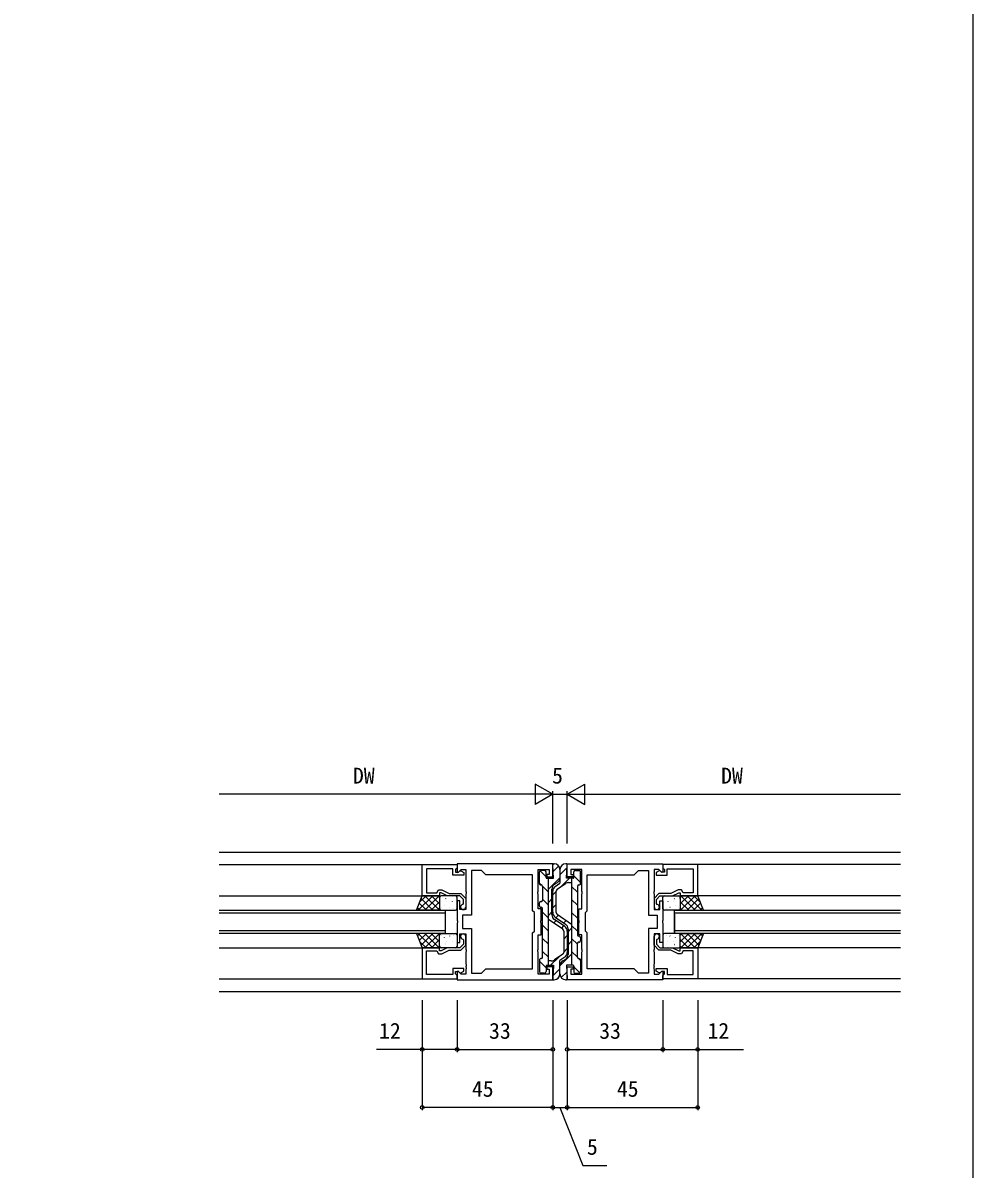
# Model space of a CAD drawing. Units: millimetres, scale not verified. Extents: x -437 to 438, y -681 to 679.
# Drawn here: x 110.5 to 438.3, y -146.7 to 248.5 of the extents above; entities that cross this region are included whole.
import ezdxf
from ezdxf.enums import TextEntityAlignment as Align

# ---------------------------------------------------------------- set-up
doc = ezdxf.new("R2010")
doc.units = ezdxf.units.MM
doc.header["$LTSCALE"] = 4
for name, color, linetype in [('0-2_YKK_11', 7, 'Continuous'), ('0-3_YKK_12', 2, 'Continuous'), ('0-4_YKK_13', 4, 'Continuous'), ('0-6_YKK_D', 6, 'Continuous'), ('0-7_YKK_ZWAK', 7, 'Continuous')]:
    doc.layers.add(name, color=color, linetype=linetype)
doc.styles.add('ＭＳ ゴシック', font='')
doc.styles.get('ＭＳ ゴシック').set_extended_font_data('MS Gothic')

msp = doc.modelspace()

# ---------------------------------------------------------------- linework, layer by layer
at = {"layer": '0-2_YKK_11'}
for points in [[(248.301, -41.722), (260.301, -41.722), (260.301, -42.922), (260.001, -43.222), (259.801, -43.422), (259.801, -44.322), (260.751, -44.322), (261.251, -43.822), (261.562, -43.822), (262.601, -44.422), (262.601, -45.322), (258.801, -45.322), (258.801, -43.222), (249.801, -43.222), (249.801, -51.422), (253.301, -51.422), (253.878, -50.422), (255.023, -50.422), (257.596, -51.622), (261.651, -51.622), (263.301, -53.409), (263.301, -56.322)], [(262.251, -55.434), (262.501, -55.138), (262.501, -53.722), (261.301, -52.422), (256.946, -52.422), (254.801, -51.422), (254.301, -51.422), (254.301, -52.422), (248.301, -52.422), (248.301, -41.722)], [(260.301, -81.422), (293.301, -81.422), (293.301, -76.922), (291.301, -76.922), (291.301, -77.722), (292.101, -77.722), (292.101, -79.492), (288.301, -79.492), (288.301, -71.88), (288.181, -71.697), (288.181, -71.147), (288.301, -70.963), (288.301, -65.922), (289.301, -65.922), (289.301, -61.88), (289.181, -61.697), (289.181, -61.147), (289.301, -60.963), (289.301, -56.922), (288.301, -56.922), (288.301, -51.88), (288.181, -51.697), (288.181, -51.147), (288.301, -50.963), (288.301, -43.352), (292.101, -43.352), (292.101, -45.122), (291.301, -45.122), (291.301, -45.922), (293.301, -45.922), (293.301, -41.422), (260.301, -41.422), (260.301, -44.222), (260.671, -44.376), (261.695, -43.352), (263.301, -43.352), (263.301, -50.963), (263.421, -51.147), (263.421, -51.697), (263.301, -51.88)], [(331.3, -81.422), (298.3, -81.422), (298.3, -76.922), (300.3, -76.922), (300.3, -77.722), (299.5, -77.722), (299.5, -79.492), (303.3, -79.492), (303.3, -71.88), (303.42, -71.697), (303.42, -71.147), (303.3, -70.963), (303.3, -65.922), (302.3, -65.922), (302.3, -61.88), (302.42, -61.697), (302.42, -61.147), (302.3, -60.963), (302.3, -56.922), (303.3, -56.922), (303.3, -51.88), (303.42, -51.697), (303.42, -51.147), (303.3, -50.963), (303.3, -43.352), (299.5, -43.352), (299.5, -45.122), (300.3, -45.122), (300.3, -45.922), (298.3, -45.922), (298.3, -41.422), (331.3, -41.422), (331.3, -44.222), (330.93, -44.376), (329.906, -43.352), (328.3, -43.352), (328.3, -50.963), (328.18, -51.147), (328.18, -51.697), (328.3, -51.88)], [(343.3, -41.722), (331.3, -41.722), (331.3, -42.922), (331.6, -43.222), (331.8, -43.422), (331.8, -44.322), (330.85, -44.322), (330.35, -43.822), (330.04, -43.822), (329, -44.422), (329, -45.322), (332.8, -45.322), (332.8, -43.222), (341.8, -43.222), (341.8, -51.422), (338.3, -51.422), (337.723, -50.422), (336.579, -50.422), (334.005, -51.622), (329.95, -51.622), (328.3, -53.409), (328.3, -56.322)], [(329.35, -55.434), (329.1, -55.138), (329.1, -53.722), (330.3, -52.422), (334.656, -52.422), (336.8, -51.422), (337.3, -51.422), (337.3, -52.422), (343.3, -52.422), (343.3, -41.722)], [(263.301, -51.88), (263.301, -57.222), (261.301, -57.222), (261.301, -54.222), (260.301, -54.222), (260.301, -60.963), (260.421, -61.147), (260.421, -61.697), (260.301, -61.88), (260.301, -68.622), (261.301, -68.622), (261.301, -65.622), (263.301, -65.622), (263.301, -70.963), (263.421, -71.147), (263.421, -71.697), (263.301, -71.88), (263.301, -75.963), (263.421, -76.147), (263.421, -76.697), (263.301, -76.88), (263.301, -76.963), (263.421, -77.147), (263.421, -77.697), (263.301, -77.88), (263.301, -79.492), (261.695, -79.492), (260.671, -78.468), (260.301, -78.621), (260.301, -81.422)], [(328.3, -51.88), (328.3, -57.222), (330.3, -57.222), (330.3, -54.222), (331.3, -54.222), (331.3, -60.963), (331.18, -61.147), (331.18, -61.697), (331.3, -61.88), (331.3, -68.622), (330.3, -68.622), (330.3, -65.622), (328.3, -65.622), (328.3, -70.963), (328.18, -71.147), (328.18, -71.697), (328.3, -71.88), (328.3, -75.963), (328.18, -76.147), (328.18, -76.697), (328.3, -76.88), (328.3, -76.963), (328.18, -77.147), (328.18, -77.697), (328.3, -77.88), (328.3, -79.492), (329.906, -79.492), (330.93, -78.468), (331.3, -78.621), (331.3, -81.422)], [(248.301, -81.122), (260.301, -81.122), (260.301, -79.922), (260.001, -79.622), (259.801, -79.422), (259.801, -78.522), (260.751, -78.522), (261.251, -79.022), (261.562, -79.022), (262.601, -78.422), (262.601, -77.522), (258.801, -77.522), (258.801, -79.622), (249.801, -79.622), (249.801, -71.422), (253.301, -71.422), (253.878, -72.422), (255.023, -72.422), (257.596, -71.222), (261.651, -71.222), (263.301, -69.434), (263.301, -66.522)], [(343.3, -81.122), (331.3, -81.122), (331.3, -79.922), (331.6, -79.622), (331.8, -79.422), (331.8, -78.522), (330.85, -78.522), (330.35, -79.022), (330.04, -79.022), (329, -78.422), (329, -77.522), (332.8, -77.522), (332.8, -79.622), (341.8, -79.622), (341.8, -71.422), (338.3, -71.422), (337.723, -72.422), (336.579, -72.422), (334.005, -71.222), (329.95, -71.222), (328.3, -69.434), (328.3, -66.522)], [(262.251, -67.409), (262.501, -67.705), (262.501, -69.122), (261.301, -70.422), (256.946, -70.422), (254.801, -71.422), (254.301, -71.422), (254.301, -70.422), (248.301, -70.422), (248.301, -81.122)], [(329.35, -67.409), (329.1, -67.705), (329.1, -69.122), (330.3, -70.422), (334.656, -70.422), (336.8, -71.422), (337.3, -71.422), (337.3, -70.422), (343.3, -70.422), (343.3, -81.122)]]:
    msp.add_lwpolyline(points, dxfattribs=at)
for points in [[(270.231, -77.622), (286.371, -77.622), (286.371, -65.252), (287.001, -64.622), (287.001, -58.222), (286.371, -57.592), (286.371, -45.222), (270.231, -45.222), (268.731, -43.722), (265.231, -43.722), (265.231, -59.152), (262.231, -59.152), (262.231, -63.692), (265.231, -63.692), (265.231, -79.122), (268.731, -79.122)], [(321.37, -77.622), (305.23, -77.622), (305.23, -65.252), (304.6, -64.622), (304.6, -58.222), (305.23, -57.592), (305.23, -45.222), (321.37, -45.222), (322.87, -43.722), (326.37, -43.722), (326.37, -59.152), (329.37, -59.152), (329.37, -63.692), (326.37, -63.692), (326.37, -79.122), (322.87, -79.122)]]:
    msp.add_lwpolyline(points, close=True, dxfattribs=at)
for centre, start, end in [((262.401, -56.322), 99.59406, 0), ((329.2, -56.322), 180, 80.40594), ((262.401, -66.522), 360, 260.40594), ((329.2, -66.522), 279.59406, 180)]:
    msp.add_arc(centre, 0.9, start, end, dxfattribs=at)
at = {"layer": '0-3_YKK_12'}
for p, q in [((178.301, -37.422), (413.3, -37.422)), ((178.301, -41.722), (260.301, -41.722)), ((413.3, -41.722), (331.3, -41.722)), ((178.301, -52.423), (248.301, -52.423)), ((413.3, -52.423), (343.302, -52.423)), ((178.301, -57.422), (256.301, -57.422)), ((256.301, -58.422), (178.301, -58.422)), ((256.301, -65.422), (256.301, -57.422)), ((256.305, -64.422), (256.305, -58.022)), ((335.298, -57.423), (413.3, -57.423)), ((413.3, -58.423), (335.298, -58.423)), ((335.298, -58.818), (335.298, -65.218)), ((335.298, -65.218), (335.298, -58.818)), ((335.301, -65.423), (335.301, -57.423)), ((178.301, -64.422), (256.301, -64.422)), ((256.301, -65.422), (178.301, -65.422)), ((335.298, -64.423), (413.3, -64.423)), ((413.3, -65.423), (335.298, -65.423)), ((178.301, -70.422), (248.301, -70.422)), ((413.3, -70.422), (343.302, -70.422)), ((178.301, -81.122), (260.301, -81.122)), ((413.3, -81.122), (331.3, -81.122)), ((178.301, -85.422), (413.3, -85.422))]:
    msp.add_line(p, q, dxfattribs=at)
at = {"layer": '0-4_YKK_13'}
for p, q in [((293.453, -44.094), (295.368, -42.18)), ((293.603, -41.425), (293.803, -41.425)), ((295.803, -43.425), (295.802, -46.267)), ((298.238, -42.749), (295.803, -45.184)), ((295.803, -43.425), (295.803, -48.125)), ((298.003, -41.425), (297.803, -41.425)), ((298.003, -46.425), (298.303, -41.744)), ((288.702, -48.224), (288.703, -44.224)), ((288.927, -43.807), (291.003, -45.883)), ((290.503, -43.724), (289.203, -43.724)), ((291.003, -46.125), (291.003, -44.224)), ((291.544, -46.425), (291.802, -46.683)), ((291.8, -76.425), (291.802, -46.425)), ((291.802, -50.234), (295.802, -46.235)), ((299.052, -46.425), (296.109, -49.367)), ((300.303, -46.425), (298.003, -46.425)), ((299.803, -46.425), (299.8, -76.425)), ((300.603, -46.125), (300.603, -44.225)), ((302.903, -47.836), (300.603, -45.536)), ((301.103, -43.725), (302.403, -43.725)), ((302.903, -48.225), (302.903, -44.225)), ((288.702, -48.072), (289.357, -48.727)), ((289.302, -48.724), (289.202, -48.724)), ((289.799, -49.17), (291.802, -51.173)), ((289.802, -49.224), (289.802, -53.924)), ((293.001, -58.969), (293.002, -50.188)), ((293.302, -58.162), (293.302, -50.881)), ((294.502, -50.974), (293.302, -52.174)), ((294.795, -48.004), (294.01, -48.452)), ((294.179, -49.226), (295.803, -48.125)), ((294.502, -58.166), (294.502, -50.883)), ((294.853, -50.222), (297.722, -48.271)), ((298.846, -47.925), (299.803, -47.925)), ((301.802, -51.226), (299.802, -49.226)), ((301.802, -49.225), (301.801, -65.925)), ((302.302, -48.725), (302.403, -48.725)), ((246.899, -57.422), (251.899, -52.422)), ((247.281, -54.971), (249.731, -57.422)), ((247.399, -54.677), (249.654, -52.422)), ((247.923, -53.368), (251.977, -57.422)), ((249.144, -57.422), (254.144, -52.422)), ((249.222, -52.422), (254.222, -57.422)), ((251.389, -57.422), (254.301, -54.51)), ((251.467, -52.422), (254.301, -55.256)), ((253.712, -52.422), (254.301, -53.011)), ((254.301, -52.922), (254.301, -56.922)), ((254.489, -53.233), (254.513, -53.277)), ((259.801, -52.422), (254.801, -52.422)), ((256.268, -53.447), (256.356, -53.494)), ((256.379, -53.824), (256.403, -53.868)), ((256.563, -54.49), (256.571, -54.497)), ((258.571, -54.467), (258.595, -54.511)), ((258.583, -52.704), (258.591, -52.711)), ((259.02, -52.422), (259.027, -52.435)), ((260.301, -56.922), (260.301, -52.922)), ((288.701, -55.924), (288.701, -54.924)), ((289.302, -54.424), (289.201, -54.424)), ((289.802, -53.663), (291.802, -55.663)), ((291.802, -54.725), (293.002, -53.525)), ((301.802, -55.717), (299.802, -53.716)), ((331.301, -56.923), (331.301, -52.923)), ((331.801, -52.423), (336.801, -52.423)), ((332.582, -52.423), (332.575, -52.436)), ((333.031, -54.469), (333.007, -54.513)), ((333.018, -52.706), (333.011, -52.713)), ((335.038, -54.492), (335.031, -54.499)), ((335.223, -53.826), (335.199, -53.87)), ((335.334, -53.449), (335.245, -53.496)), ((337.112, -53.234), (337.088, -53.278)), ((340.135, -52.423), (337.301, -55.258)), ((337.89, -52.423), (337.301, -53.013)), ((337.301, -52.923), (337.301, -56.923)), ((340.212, -57.423), (337.301, -54.512)), ((342.38, -52.423), (337.38, -57.423)), ((342.458, -57.423), (337.458, -52.423)), ((343.679, -53.369), (339.625, -57.423)), ((344.703, -57.423), (339.703, -52.423)), ((344.321, -54.973), (341.87, -57.423)), ((344.203, -54.679), (341.948, -52.423)), ((246.64, -56.575), (247.486, -57.422)), ((253.634, -57.422), (254.301, -56.755)), ((254.801, -57.422), (259.801, -57.422)), ((254.841, -56.543), (254.849, -56.55)), ((255.947, -55.901), (255.971, -55.945)), ((257.837, -56.492), (257.861, -56.536)), ((259.029, -56.699), (259.036, -56.706)), ((260.028, -57.135), (260.052, -57.179)), ((289.201, -56.424), (289.302, -56.424)), ((289.8, -73.624), (289.801, -56.924)), ((289.801, -58.153), (291.801, -60.153)), ((291.801, -59.215), (293.001, -58.015)), ((294.502, -55.464), (293.302, -56.663)), ((295.314, -59.142), (294.453, -60.003)), ((294.852, -58.828), (299.801, -62.194)), ((301.801, -60.207), (299.802, -58.206)), ((331.574, -57.137), (331.55, -57.181)), ((336.801, -57.423), (331.801, -57.423)), ((332.573, -56.7), (332.565, -56.707)), ((333.765, -56.494), (333.741, -56.538)), ((335.655, -55.902), (335.631, -55.946)), ((336.76, -56.545), (336.753, -56.551)), ((337.967, -57.423), (337.301, -56.757)), ((344.962, -56.577), (344.115, -57.423)), ((289.801, -62.643), (291.801, -64.643)), ((296.75, -64.022), (291.801, -60.656)), ((293.616, -61.89), (294.476, -61.03)), ((297.424, -63.033), (293.877, -60.623)), ((294.178, -59.817), (297.725, -62.227)), ((296.288, -63.708), (297.15, -62.847)), ((297.986, -60.96), (297.126, -61.82)), ((301.801, -64.697), (299.801, -62.697)), ((246.64, -66.268), (247.486, -65.422)), ((246.899, -65.422), (251.899, -70.422)), ((247.281, -67.872), (249.731, -65.422)), ((247.923, -69.476), (251.977, -65.422)), ((249.144, -65.422), (254.144, -70.422)), ((249.222, -70.422), (254.222, -65.422)), ((251.389, -65.422), (254.301, -68.333)), ((253.634, -65.422), (254.301, -66.088)), ((254.301, -69.922), (254.301, -65.922)), ((254.801, -65.422), (259.801, -65.422)), ((254.841, -66.3), (254.849, -66.294)), ((255.947, -66.943), (255.971, -66.899)), ((257.837, -66.351), (257.861, -66.307)), ((259.029, -66.145), (259.036, -66.138)), ((260.028, -65.708), (260.052, -65.664)), ((260.301, -65.922), (260.301, -69.922)), ((289.801, -67.133), (291.8, -69.133)), ((297.1, -64.683), (297.1, -71.966)), ((297.1, -67.386), (298.3, -66.186)), ((298.3, -64.687), (298.3, -71.969)), ((298.601, -63.881), (298.6, -72.661)), ((299.801, -63.635), (298.601, -64.835)), ((301.801, -69.187), (299.801, -67.187)), ((302.401, -66.425), (302.301, -66.425)), ((302.901, -66.926), (302.901, -67.926)), ((331.301, -65.923), (331.301, -69.923)), ((331.574, -65.71), (331.55, -65.666)), ((336.801, -65.423), (331.801, -65.423)), ((332.573, -66.146), (332.565, -66.139)), ((333.765, -66.353), (333.741, -66.309)), ((335.655, -66.944), (335.631, -66.9)), ((336.76, -66.302), (336.753, -66.295)), ((340.212, -65.423), (337.301, -68.335)), ((337.967, -65.423), (337.301, -66.09)), ((337.301, -69.923), (337.301, -65.923)), ((342.38, -70.423), (337.38, -65.423)), ((342.458, -65.423), (337.458, -70.423)), ((343.679, -69.477), (339.625, -65.423)), ((344.703, -65.423), (339.703, -70.423)), ((344.321, -67.874), (341.87, -65.423)), ((344.962, -66.27), (344.115, -65.423)), ((247.399, -68.167), (249.654, -70.422)), ((251.467, -70.422), (254.301, -67.587)), ((253.712, -70.422), (254.301, -69.832)), ((254.489, -69.611), (254.513, -69.567)), ((259.801, -70.422), (254.801, -70.422)), ((256.268, -69.396), (256.356, -69.349)), ((256.379, -69.019), (256.403, -68.975)), ((256.563, -68.353), (256.571, -68.346)), ((258.571, -68.376), (258.595, -68.332)), ((258.583, -70.139), (258.591, -70.132)), ((259.02, -70.422), (259.027, -70.409)), ((297.1, -71.876), (298.3, -70.676)), ((299.801, -68.125), (298.601, -69.325)), ((301.8, -73.625), (301.801, -68.925)), ((302.301, -68.425), (302.401, -68.425)), ((331.801, -70.423), (336.801, -70.423)), ((332.582, -70.423), (332.575, -70.41)), ((333.031, -68.378), (333.007, -68.334)), ((333.018, -70.141), (333.011, -70.134)), ((335.038, -68.355), (335.031, -68.348)), ((335.223, -69.021), (335.199, -68.977)), ((335.334, -69.398), (335.245, -69.351)), ((337.112, -69.612), (337.088, -69.568)), ((340.135, -70.423), (337.301, -67.589)), ((337.89, -70.423), (337.301, -69.834)), ((344.203, -68.168), (341.948, -70.423)), ((288.7, -74.624), (288.7, -78.625)), ((288.7, -75.013), (291, -77.314)), ((289.3, -74.124), (289.2, -74.124)), ((289.8, -71.623), (291.8, -73.623)), ((292.756, -74.925), (291.8, -74.925)), ((292.55, -76.425), (295.493, -73.482)), ((296.75, -72.628), (293.881, -74.579)), ((295.799, -79.425), (295.8, -74.725)), ((299.8, -72.615), (295.8, -76.615)), ((297.423, -73.623), (295.8, -74.725)), ((296.808, -74.846), (297.592, -74.398)), ((301.803, -73.68), (299.8, -71.677)), ((302.9, -74.777), (302.245, -74.122)), ((302.3, -74.125), (302.4, -74.125)), ((302.9, -74.625), (302.899, -78.626)), ((291, -76.724), (291, -78.625)), ((291.3, -76.424), (293.6, -76.425)), ((293.6, -76.425), (293.3, -81.105)), ((293.364, -80.101), (295.799, -77.666)), ((295.8, -79.424), (295.8, -76.582)), ((298.149, -78.756), (296.235, -80.67)), ((300.058, -76.425), (299.8, -76.167)), ((300.6, -76.725), (300.599, -78.625)), ((302.675, -79.043), (300.6, -76.967)), ((290.5, -79.125), (289.2, -79.125)), ((293.599, -81.425), (293.799, -81.425)), ((298, -81.425), (297.8, -81.425)), ((301.099, -79.125), (302.399, -79.125))]:
    msp.add_line(p, q, dxfattribs=at)
for points in [[(291.303, -46.425), (293.602, -46.425), (293.303, -41.744)], [(300.3, -76.425), (298, -76.425), (298.299, -81.106)]]:
    msp.add_lwpolyline(points, dxfattribs=at)
for points in [[(246.301, -57.422), (248.301, -52.422), (254.301, -52.422), (254.301, -57.422)], [(345.301, -57.423), (343.301, -52.423), (337.301, -52.423), (337.301, -57.423)], [(246.301, -65.422), (248.301, -70.422), (254.301, -70.422), (254.301, -65.422)], [(345.301, -65.423), (343.301, -70.423), (337.301, -70.423), (337.301, -65.423)]]:
    msp.add_lwpolyline(points, close=True, dxfattribs=at)
for centre, radius, start, end in [((293.603, -41.725), 0.3, 89.99471, 183.65446), ((293.803, -43.425), 2, 359.99471, 89.99471), ((297.803, -43.425), 2, 89.99471, 179.99471), ((298.003, -41.725), 0.3, 356.33495, 89.99471), ((289.203, -44.224), 0.5, 89.99112, 179.99112), ((290.503, -44.224), 0.5, 359.99112, 89.99112), ((291.303, -46.125), 0.3, 179.99112, 269.99471), ((293.802, -46.267), 2, 299.74009, 359.99471), ((300.303, -46.125), 0.3, 269.99471, 359.9983), ((301.103, -44.225), 0.5, 89.9983, 179.9983), ((302.403, -44.225), 0.5, 359.9983, 89.9983), ((289.202, -48.224), 0.5, 179.99112, 269.99471), ((289.302, -49.224), 0.5, 359.99471, 89.99468), ((295.002, -50.189), 2, 119.74009, 179.99471), ((295.302, -50.881), 2, 124.16277, 179.9976), ((295.302, -50.883), 0.8, 124.21084, 179.9976), ((298.846, -49.925), 2, 89.99471, 124.21084), ((302.302, -49.225), 0.5, 89.99471, 179.99471), ((302.403, -48.225), 0.5, 269.99471, 359.9983), ((254.801, -52.922), 0.5, 90, 180), ((259.801, -52.922), 0.5, 0, 90), ((289.201, -54.924), 0.5, 89.99112, 179.99112), ((289.302, -53.924), 0.5, 269.99112, 359.99471), ((331.801, -52.923), 0.5, 90, 180), ((336.801, -52.923), 0.5, 0, 90), ((254.801, -56.922), 0.5, 180, 270), ((259.801, -56.922), 0.5, 270, 0), ((289.201, -55.924), 0.5, 179.99112, 269.99112), ((289.301, -56.924), 0.5, 359.99471, 89.96607), ((295.001, -58.969), 2, 179.99471, 235.80571), ((295.302, -58.162), 2, 179.9976, 235.80571), ((295.302, -58.166), 0.8, 179.9976, 235.77857), ((331.801, -56.923), 0.5, 180, 270), ((336.801, -56.923), 0.5, 270, 0), ((296.3, -64.687), 2, 359.9976, 55.80571), ((296.601, -63.881), 2, 359.99471, 55.80571), ((254.801, -65.922), 0.5, 90, 180), ((259.801, -65.922), 0.5, 0, 90), ((296.3, -64.683), 0.8, 359.9976, 55.77857), ((302.301, -65.925), 0.5, 179.99471, 269.96607), ((302.401, -66.925), 0.5, 359.99112, 89.99112), ((331.801, -65.923), 0.5, 90, 180), ((336.801, -65.923), 0.5, 0, 90), ((254.801, -69.922), 0.5, 180, 270), ((259.801, -69.922), 0.5, 270, 0), ((302.301, -68.925), 0.5, 89.99112, 179.99471), ((302.401, -67.925), 0.5, 269.99112, 359.99112), ((331.801, -69.923), 0.5, 180, 270), ((336.801, -69.923), 0.5, 270, 0), ((289.2, -74.624), 0.5, 89.99471, 179.9983), ((289.3, -73.624), 0.5, 269.99471, 359.99471), ((292.756, -72.925), 2, 269.99471, 304.21084), ((297.8, -76.582), 2, 119.74009, 179.99471), ((296.3, -71.966), 0.8, 304.21084, 359.9976), ((296.3, -71.968), 2, 304.16277, 359.9976), ((296.6, -72.661), 2, 299.74009, 359.99471), ((302.3, -73.625), 0.5, 179.99471, 269.99468), ((302.4, -74.625), 0.5, 359.99112, 89.99471), ((289.2, -78.625), 0.5, 179.9983, 269.9983), ((290.5, -78.625), 0.5, 269.9983, 359.9983), ((291.3, -76.724), 0.3, 89.99471, 179.9983), ((300.3, -76.725), 0.3, 359.99112, 89.99471), ((301.099, -78.625), 0.5, 179.99112, 269.99112), ((302.399, -78.625), 0.5, 269.99112, 359.99112), ((293.599, -81.125), 0.3, 176.33495, 269.99471), ((293.799, -79.425), 2, 269.99471, 359.99471), ((297.8, -79.425), 2, 179.99471, 269.99471), ((298, -81.125), 0.3, 269.99471, 3.65446)]:
    msp.add_arc(centre, radius, start, end, dxfattribs=at)
at = {"layer": '0-6_YKK_D'}
for p, q in [((293.301, -17.422), (287.239, -13.922)), ((287.239, -13.922), (287.239, -20.922)), ((298.3, -17.422), (304.362, -13.922)), ((304.362, -20.922), (304.362, -13.922)), ((286.301, -17.422), (178.301, -17.422)), ((293.301, -17.422), (281.177, -17.422)), ((293.301, -17.422), (287.239, -20.922)), ((293.301, -34.422), (293.301, -16.422)), ((293.301, -34.422), (293.301, -16.422)), ((293.301, -17.422), (298.3, -17.422)), ((298.3, -34.422), (298.3, -16.422)), ((298.3, -34.422), (298.3, -16.422)), ((298.3, -17.422), (304.362, -20.922)), ((298.3, -17.422), (310.425, -17.422)), ((305.3, -17.422), (413.3, -17.422)), ((248.301, -88.422), (248.301, -126.422)), ((248.301, -88.422), (248.301, -106.422)), ((260.301, -88.422), (260.301, -106.422)), ((260.301, -88.422), (260.301, -106.422)), ((293.3, -88.422), (293.3, -126.422)), ((293.3, -88.422), (293.3, -126.422)), ((293.301, -88.422), (293.301, -106.422)), ((298.3, -88.422), (298.3, -106.422)), ((298.301, -88.422), (298.301, -126.422)), ((298.301, -88.422), (298.301, -126.422)), ((331.3, -88.422), (331.3, -106.422)), ((331.3, -88.422), (331.3, -106.422)), ((343.3, -88.422), (343.3, -126.422)), ((343.3, -88.422), (343.3, -106.422)), ((260.301, -105.422), (293.301, -105.422)), ((298.3, -105.422), (331.3, -105.422)), ((293.3, -125.422), (248.301, -125.422)), ((293.3, -125.422), (298.301, -125.422)), ((298.301, -125.422), (343.3, -125.422))]:
    msp.add_line(p, q, dxfattribs=at)
for points in [[(260.301, -105.422), (248.301, -105.422), (232.546, -105.422)], [(331.3, -105.422), (343.3, -105.422), (359.055, -105.422)], [(295.801, -125.422), (303.66, -145.422), (312.007, -145.422)]]:
    msp.add_lwpolyline(points, dxfattribs=at)
for centre in [(248.301, -105.422), (260.301, -105.422), (260.301, -105.422), (293.301, -105.422), (298.3, -105.422), (331.3, -105.422), (331.3, -105.422), (343.3, -105.422), (248.301, -125.422), (293.3, -125.422), (298.301, -125.422), (343.3, -125.422)]:
    msp.add_circle(centre, 0.637, dxfattribs=at)
at = {"layer": '0-7_YKK_ZWAK'}
msp.add_lwpolyline([(-436.7, -681.2), (438.3, -681.2), (438.3, 643.8)], dxfattribs=at)

# ---------------------------------------------------------------- texts
at = {"layer": '0-6_YKK_D', "style": 'ＭＳ ゴシック'}
for s, p in [('DW', (224.396, -15.422)), ('5', (293.073, -15.422)), ('DW', (351.395, -15.422)), ('12', (233.396, -103.422)), ('33', (271.346, -103.422)), ('33', (309.346, -103.422)), ('12', (346.7, -103.422)), ('45', (265.431, -123.422)), ('45', (315.431, -123.422)), ('5', (305.106, -143.422))]:
    msp.add_text(s, height=5.499, dxfattribs=at).set_placement(p, align=Align.BOTTOM_LEFT)

doc.saveas('drawing.dxf')
